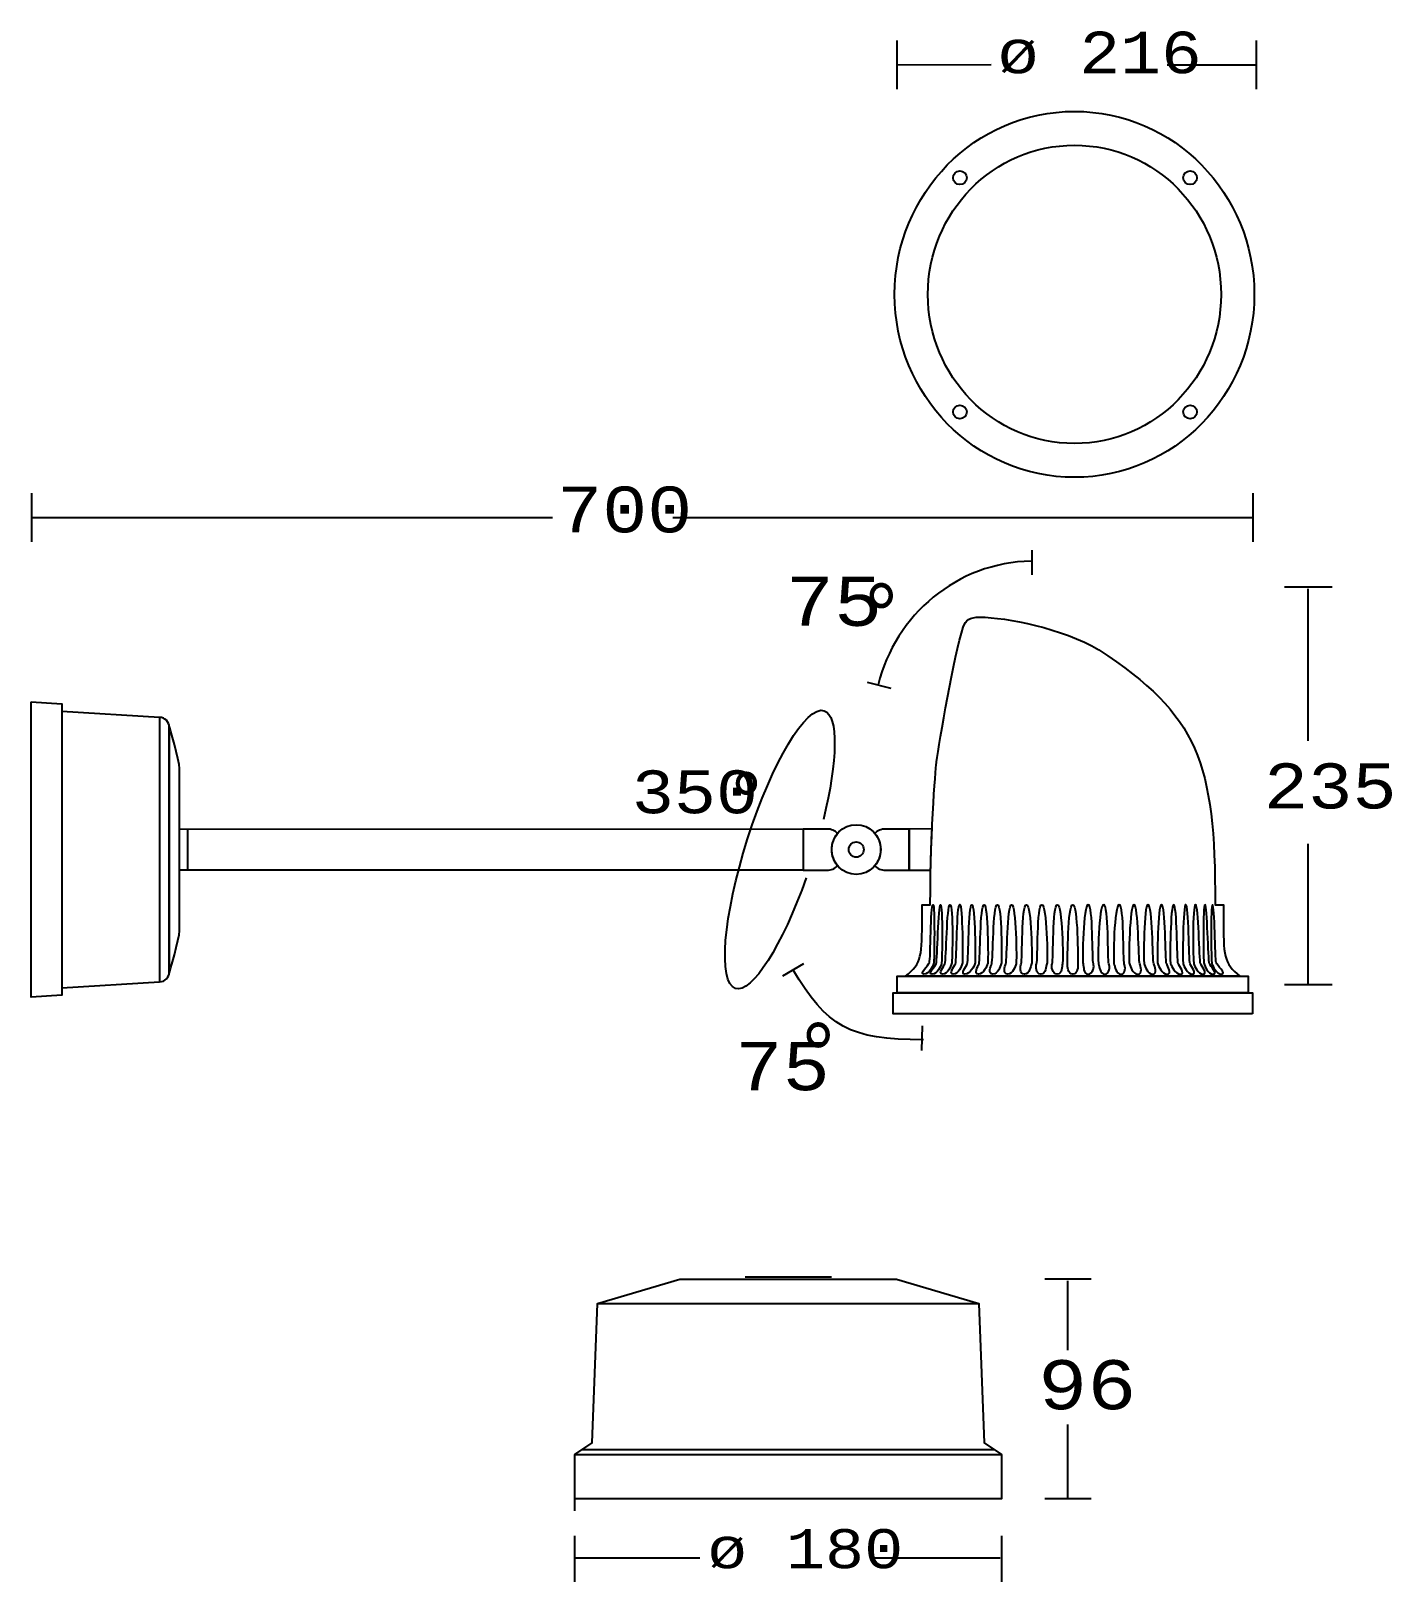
# Model space of a CAD drawing. Extents: x -43 to 269, y -2 to 353.
import ezdxf

# ---------------------------------------------------------------- set-up
doc = ezdxf.new("R2010")
doc.units = 0
doc.layers.add('LIVELLO_1', color=160, linetype='Continuous')
doc.styles.add('STD', font='txt')

# ---------------------------------------------------------------- blocks, each defined once
blk = doc.blocks.new('AI9-BLK1')
at = {"layer": 'LIVELLO_1', "color": 7}
for p, q in [((45.03, 164.1), (45.03, 175.25)), ((127.38, 164.1), (127.38, 175.25)), ((45.03, 169.66), (66.61, 169.72)), ((106.88, 169.68), (127.38, 169.68)), ((-153.12, 60.45), (-153.12, 71.59)), ((126.61, 60.45), (126.61, 71.59)), ((-153.12, 66.02), (-33.9, 66.02)), ((-6.31, 66.02), (126.61, 66.02)), ((75.9, 58.51), (75.9, 52.86)), ((144.7, 50.07), (133.75, 50.07)), ((139.08, 49.66), (139.08, 14.82)), ((38.18, 28.32), (43.57, 26.92)), ((-123.87, 20.22), (-123.87, -40.35)), ((-117.46, -5.35), (-117.46, -14.78)), ((139.08, -8.71), (139.08, -40.78)), ((18.87, -38.95), (23.68, -36.12)), ((144.71, -41.01), (133.75, -41.01)), ((50.71, -56.06), (50.84, -50.42)), ((10.2, -107.94), (30.01, -107.94)), ((89.46, -108.47), (78.89, -108.47)), ((84.03, -108.85), (84.03, -124.71)), ((-23.56, -114.03), (63.77, -114.03)), ((84.03, -141.74), (84.03, -158.59)), ((-28.74, -148.59), (68.95, -148.59)), ((-27.04, -147.46), (67.22, -147.46)), ((-28.79, -161.5), (-28.79, -150.93)), ((89.46, -158.79), (78.89, -158.79)), ((-28.74, -177.81), (-28.74, -167.24)), ((69, -177.81), (69, -167.24)), ((-0.11, -172.38), (-28.59, -172.38)), ((68.62, -172.38), (39, -172.38))]:
    blk.add_line(p, q, dxfattribs=at)
for points in [[(-153.33, 23.75), (-146.28, 23.3), (-146.28, -43.43), (-153.33, -43.88)], [(-119.31, -5.33), (23.53, -5.35), (23.53, -14.78), (-119.31, -14.79)], [(125.46, -42.89), (45.07, -42.89), (45.07, -39.04), (125.46, -39.04)], [(126.4, -47.7), (44.13, -47.7), (44.13, -42.89), (126.4, -42.89)], [(-28.74, -158.79), (-28.74, -148.59), (-24.77, -145.94), (-23.56, -114.03), (-4.7, -108.47), (44.91, -108.47), (63.77, -114.03), (64.98, -145.94), (68.95, -148.59), (68.95, -158.79)]]:
    blk.add_lwpolyline(points, close=True, dxfattribs=at)
for centre in [(59.42, 143.81), (112.14, 143.81), (59.42, 90.17), (112.14, 90.17)]:
    blk.add_circle(centre, 1.56, dxfattribs=at)
for centre, major_axis, ratio in [((85.66, 117.11), (0, -41.9), 0.982996), ((85.66, 117.11), (0, -34.15), 0.983047), ((35.67, -10.06), (0, -5.7), 0.982591), ((35.67, -10.06), (0, -1.74), 0.982602)]:
    blk.add_ellipse(centre, major_axis=major_axis, ratio=ratio, dxfattribs=at)
for points in [[(75.76, 56), (58.75, 55.7), (44.63, 43.72), (40.7, 27.67)], [(51.1, -53.63), (34.08, -53.63), (28.93, -50.63), (21.17, -37.52)]]:
    blk.add_open_spline(points, degree=3, dxfattribs=at)
for points, knots in [([(46.96, -39.04), (46.96, -39.04), (123.57, -39.04), (123.57, -39.04), (119.78, -36.15), (119.78, -34.22), (119.78, -25.56), (119.78, -25.56), (119.78, -22.68), (119.78, -22.68), (119.78, -22.68), (117.89, -22.68), (117.89, -22.68), (117.89, 10.1), (114.11, 20.63), (91.22, 35.71), (82.96, 40.64), (69.94, 43.15), (64.02, 43.17), (61.53, 43.17), (60.8, 42.59), (60.18, 40.85), (58.05, 34.5), (54.75, 14.51), (54.06, 10.04), (54.06, 10.04), (52.64, -4.39), (52.64, -22.68), (52.64, -22.68), (50.75, -22.68), (50.75, -22.68), (50.75, -22.68), (50.75, -25.56), (50.75, -25.56), (50.75, -34.22), (50.75, -36.15), (46.96, -39.04)], [0, 0, 0, 0, 1, 1, 1, 2, 2, 2, 3, 3, 3, 4, 4, 4, 5, 5, 5, 6, 6, 6, 7, 7, 7, 8, 8, 8, 9, 9, 9, 10, 10, 10, 11, 11, 11, 12, 12, 12, 12]), ([(-123.87, -40.35), (-123.87, -40.35), (-146.28, -41.7), (-146.28, -41.7), (-146.28, -41.7), (-146.28, 21.57), (-146.28, 21.57), (-146.28, 21.57), (-123.87, 20.22), (-123.87, 20.22), (-122.66, 20.22), (-121.67, 19.22), (-121.67, 17.98), (-121.67, 17.98), (-121.67, -38.11), (-121.67, -38.11), (-121.67, -39.34), (-122.66, -40.35), (-123.87, -40.35)], [0, 0, 0, 0, 1, 1, 1, 2, 2, 2, 3, 3, 3, 4, 4, 4, 5, 5, 5, 6, 6, 6, 6]), ([(10.8, -7.63), (16.41, 9.94), (24.27, 23.09), (28.34, 21.75), (31.67, 20.65), (31.44, 10.21), (28.17, -3.16)], [0, 0, 0, 0, 1, 1, 1, 2, 2, 2, 2]), ([(-121.67, 18.21), (-121.67, 18.21), (-119.31, 10.3), (-119.31, 8.51), (-119.31, 8.51), (-119.31, -10.06), (-119.31, -10.06), (-119.31, -10.06), (-119.31, -28.64), (-119.31, -28.64), (-119.31, -30.43), (-121.67, -38.33), (-121.67, -38.33), (-121.64, -38.19), (-121.67, -38.04), (-121.67, -37.88), (-121.67, -37.88), (-121.67, 18.21), (-121.67, 18.21)], [0, 0, 0, 0, 1, 1, 1, 2, 2, 2, 3, 3, 3, 4, 4, 4, 5, 5, 5, 6, 6, 6, 6]), ([(31.42, -13.78), (30.79, -14.4), (29.93, -14.78), (28.98, -14.78), (28.98, -14.78), (23.53, -14.78), (23.53, -14.78), (23.53, -14.78), (23.53, -5.35), (23.53, -5.35), (23.53, -5.35), (28.98, -5.35), (28.98, -5.35), (29.93, -5.35), (30.79, -5.73), (31.42, -6.35), (30.58, -7.34), (30.07, -8.64), (30.07, -10.06), (30.07, -11.48), (30.58, -12.78), (31.42, -13.78)], [0, 0, 0, 0, 1, 1, 1, 2, 2, 2, 3, 3, 3, 4, 4, 4, 5, 5, 5, 6, 6, 6, 7, 7, 7, 7]), ([(39.91, -6.35), (40.55, -5.73), (41.41, -5.35), (42.36, -5.35), (42.36, -5.35), (47.8, -5.35), (47.8, -5.35), (47.8, -5.35), (47.8, -14.78), (47.8, -14.78), (47.8, -14.78), (42.36, -14.78), (42.36, -14.78), (41.41, -14.78), (40.55, -14.4), (39.91, -13.78), (40.76, -12.78), (41.27, -11.48), (41.27, -10.06), (41.27, -8.64), (40.76, -7.34), (39.91, -6.35)], [0, 0, 0, 0, 1, 1, 1, 2, 2, 2, 3, 3, 3, 4, 4, 4, 5, 5, 5, 6, 6, 6, 7, 7, 7, 7]), ([(52.72, -14.79), (52.72, -14.79), (47.8, -14.78), (47.8, -14.78), (47.8, -14.78), (47.8, -5.35), (47.8, -5.35), (47.8, -5.35), (53.04, -5.34), (53.04, -5.34), (52.91, -8.21), (52.8, -11.39), (52.72, -14.79)], [0, 0, 0, 0, 1, 1, 1, 2, 2, 2, 3, 3, 3, 4, 4, 4, 4]), ([(24.22, -16.5), (18.75, -32.04), (11.76, -43.11), (8, -41.87), (3.93, -40.53), (5.19, -25.19), (10.8, -7.62)], [0, 0, 0, 0, 1, 1, 1, 2, 2, 2, 2]), ([(52.43, -35.94), (52.2, -36.56), (50, -38.56), (51.18, -38.56), (52.39, -38.56), (53.17, -36.84), (53.39, -36.21), (53.58, -35.67), (53.7, -22.68), (53.28, -22.68), (52.64, -22.68), (52.75, -35.08), (52.43, -35.94)], [0, 0, 0, 0, 1, 1, 1, 2, 2, 2, 3, 3, 3, 4, 4, 4, 4]), ([(53.97, -36.21), (53.74, -36.83), (51.93, -38.56), (53.1, -38.56), (54.31, -38.56), (54.98, -36.84), (55.2, -36.21), (55.38, -35.67), (55.51, -22.68), (54.98, -22.68), (54.44, -22.68), (54.29, -35.35), (53.97, -36.21)], [0, 0, 0, 0, 1, 1, 1, 2, 2, 2, 3, 3, 3, 4, 4, 4, 4]), ([(55.99, -36.21), (55.75, -36.83), (54.26, -38.56), (55.43, -38.56), (56.64, -38.56), (57.31, -36.84), (57.53, -36.21), (57.72, -35.67), (57.93, -22.68), (57.13, -22.68), (56.41, -22.68), (56.31, -35.35), (55.99, -36.21)], [0, 0, 0, 0, 1, 1, 1, 2, 2, 2, 3, 3, 3, 4, 4, 4, 4]), ([(58.41, -36.21), (58.18, -36.83), (56.7, -38.56), (57.88, -38.56), (59.08, -38.56), (59.75, -36.84), (59.97, -36.21), (60.16, -35.67), (60, -22.65), (59.41, -22.65), (58.62, -22.65), (58.73, -35.35), (58.41, -36.21)], [0, 0, 0, 0, 1, 1, 1, 2, 2, 2, 3, 3, 3, 4, 4, 4, 4]), ([(61.11, -36.21), (60.88, -36.83), (59.4, -38.56), (60.58, -38.56), (61.79, -38.56), (62.65, -36.84), (62.87, -36.21), (63.05, -35.67), (62.9, -22.65), (62.17, -22.68), (61.32, -22.71), (61.43, -35.35), (61.11, -36.21)], [0, 0, 0, 0, 1, 1, 1, 2, 2, 2, 3, 3, 3, 4, 4, 4, 4]), ([(63.8, -36.21), (63.56, -36.83), (62.46, -38.56), (63.64, -38.56), (64.85, -38.56), (65.57, -36.84), (65.79, -36.21), (65.97, -35.67), (65.81, -22.68), (64.97, -22.68), (63.96, -22.68), (64.12, -35.35), (63.8, -36.21)], [0, 0, 0, 0, 1, 1, 1, 2, 2, 2, 3, 3, 3, 4, 4, 4, 4]), ([(66.71, -36.21), (66.48, -36.83), (65.78, -38.56), (66.96, -38.56), (68.17, -38.56), (68.68, -36.84), (68.89, -36.21), (69.08, -35.67), (69.03, -22.65), (68.02, -22.68), (66.93, -22.71), (67.04, -35.35), (66.71, -36.21)], [0, 0, 0, 0, 1, 1, 1, 2, 2, 2, 3, 3, 3, 4, 4, 4, 4]), ([(69.92, -36.21), (69.69, -36.83), (69.18, -38.56), (70.35, -38.56), (71.57, -38.56), (72.07, -36.84), (72.29, -36.21), (72.48, -35.67), (72.26, -22.65), (71.26, -22.68), (70.2, -22.71), (70.25, -35.35), (69.92, -36.21)], [0, 0, 0, 0, 1, 1, 1, 2, 2, 2, 3, 3, 3, 4, 4, 4, 4]), ([(73.46, -36.21), (73.23, -36.83), (73.03, -38.56), (74.21, -38.56), (75.42, -38.56), (75.61, -36.84), (75.83, -36.21), (76.01, -35.67), (75.83, -22.68), (74.64, -22.68), (73.46, -22.68), (73.78, -35.35), (73.46, -36.21)], [0, 0, 0, 0, 1, 1, 1, 2, 2, 2, 3, 3, 3, 4, 4, 4, 4]), ([(76.99, -36.21), (76.76, -36.83), (76.74, -38.56), (77.92, -38.56), (79.13, -38.56), (79.14, -36.84), (79.36, -36.21), (79.54, -35.67), (79.36, -22.68), (78.18, -22.68), (76.99, -22.68), (77.32, -35.35), (76.99, -36.21)], [0, 0, 0, 0, 1, 1, 1, 2, 2, 2, 3, 3, 3, 4, 4, 4, 4]), ([(80.55, -36.21), (80.32, -36.83), (80.55, -38.56), (81.73, -38.56), (82.94, -38.56), (82.69, -36.84), (82.91, -36.21), (83.1, -35.67), (82.91, -22.68), (81.73, -22.68), (80.55, -22.68), (80.87, -35.35), (80.55, -36.21)], [0, 0, 0, 0, 1, 1, 1, 2, 2, 2, 3, 3, 3, 4, 4, 4, 4]), ([(84.08, -36.21), (84.08, -36.87), (84.09, -38.56), (85.26, -38.56), (86.47, -38.56), (86.45, -36.87), (86.45, -36.21), (86.45, -35.55), (86.45, -22.68), (85.26, -22.68), (84.08, -22.68), (84.08, -35.55), (84.08, -36.21)], [0, 0, 0, 0, 1, 1, 1, 2, 2, 2, 3, 3, 3, 4, 4, 4, 4]), ([(89.98, -36.21), (90.21, -36.83), (89.97, -38.56), (88.8, -38.56), (87.59, -38.56), (87.83, -36.84), (87.62, -36.21), (87.43, -35.67), (87.62, -22.68), (88.8, -22.68), (89.98, -22.68), (89.66, -35.35), (89.98, -36.21)], [0, 0, 0, 0, 1, 1, 1, 2, 2, 2, 3, 3, 3, 4, 4, 4, 4]), ([(93.54, -36.21), (93.77, -36.83), (93.79, -38.56), (92.61, -38.56), (91.4, -38.56), (91.39, -36.84), (91.17, -36.21), (90.98, -35.67), (91.17, -22.68), (92.35, -22.68), (93.54, -22.68), (93.21, -35.35), (93.54, -36.21)], [0, 0, 0, 0, 1, 1, 1, 2, 2, 2, 3, 3, 3, 4, 4, 4, 4]), ([(97.07, -36.21), (97.3, -36.83), (97.5, -38.56), (96.32, -38.56), (95.11, -38.56), (94.92, -36.84), (94.71, -36.21), (94.52, -35.67), (94.71, -22.68), (95.89, -22.68), (97.07, -22.68), (96.75, -35.35), (97.07, -36.21)], [0, 0, 0, 0, 1, 1, 1, 2, 2, 2, 3, 3, 3, 4, 4, 4, 4]), ([(100.61, -36.21), (100.84, -36.83), (101.35, -38.56), (100.17, -38.56), (98.96, -38.56), (98.46, -36.84), (98.24, -36.21), (98.05, -35.67), (98.27, -22.65), (99.27, -22.68), (100.33, -22.71), (100.28, -35.35), (100.61, -36.21)], [0, 0, 0, 0, 1, 1, 1, 2, 2, 2, 3, 3, 3, 4, 4, 4, 4]), ([(103.82, -36.21), (104.05, -36.83), (104.75, -38.56), (103.57, -38.56), (102.36, -38.56), (101.85, -36.84), (101.64, -36.21), (101.45, -35.67), (101.5, -22.65), (102.51, -22.68), (103.6, -22.71), (103.49, -35.35), (103.82, -36.21)], [0, 0, 0, 0, 1, 1, 1, 2, 2, 2, 3, 3, 3, 4, 4, 4, 4]), ([(106.73, -36.21), (106.97, -36.83), (108.07, -38.56), (106.89, -38.56), (105.68, -38.56), (104.96, -36.84), (104.74, -36.21), (104.56, -35.67), (104.72, -22.68), (105.56, -22.68), (106.57, -22.68), (106.41, -35.35), (106.73, -36.21)], [0, 0, 0, 0, 1, 1, 1, 2, 2, 2, 3, 3, 3, 4, 4, 4, 4]), ([(109.42, -36.21), (109.65, -36.83), (111.13, -38.56), (109.95, -38.56), (108.74, -38.56), (107.88, -36.84), (107.66, -36.21), (107.47, -35.67), (107.63, -22.65), (108.36, -22.68), (109.21, -22.71), (109.09, -35.35), (109.42, -36.21)], [0, 0, 0, 0, 1, 1, 1, 2, 2, 2, 3, 3, 3, 4, 4, 4, 4]), ([(112.12, -36.21), (112.36, -36.83), (113.83, -38.56), (112.65, -38.56), (111.45, -38.56), (110.78, -36.84), (110.56, -36.21), (110.38, -35.67), (110.53, -22.65), (111.12, -22.65), (111.91, -22.65), (111.8, -35.35), (112.12, -36.21)], [0, 0, 0, 0, 1, 1, 1, 2, 2, 2, 3, 3, 3, 4, 4, 4, 4]), ([(114.54, -36.21), (114.78, -36.83), (116.27, -38.56), (115.1, -38.56), (113.88, -38.56), (113.22, -36.84), (113, -36.21), (112.81, -35.67), (112.6, -22.68), (113.4, -22.68), (114.12, -22.68), (114.22, -35.35), (114.54, -36.21)], [0, 0, 0, 0, 1, 1, 1, 2, 2, 2, 3, 3, 3, 4, 4, 4, 4]), ([(116.56, -36.21), (116.79, -36.83), (118.6, -38.56), (117.43, -38.56), (116.22, -38.56), (115.55, -36.84), (115.33, -36.21), (115.15, -35.67), (115.02, -22.68), (115.55, -22.68), (116.09, -22.68), (116.24, -35.35), (116.56, -36.21)], [0, 0, 0, 0, 1, 1, 1, 2, 2, 2, 3, 3, 3, 4, 4, 4, 4]), ([(118.1, -35.94), (118.33, -36.56), (120.53, -38.56), (119.35, -38.56), (118.14, -38.56), (117.35, -36.84), (117.14, -36.21), (116.95, -35.67), (116.82, -22.68), (117.25, -22.68), (117.88, -22.68), (117.78, -35.08), (118.1, -35.94)], [0, 0, 0, 0, 1, 1, 1, 2, 2, 2, 3, 3, 3, 4, 4, 4, 4])]:
    blk.add_open_spline(points, degree=3, knots=knots, dxfattribs=at)
at = {"layer": 'LIVELLO_1', "color": 7, "attachment_point": 1, "style": 'STD'}
for s, insert, char_height in [('\\fCourier|b0|i0;\\H9.5155;\\W0.98;\\C7;ø 216', (68.09, 177.28), 9.5155), ('\\fCourier|b0|i0;\\H10.4869;\\W0.98;\\C7;700', (-32.79, 73.08), 10.4869), ('\\fCourier|b0|i0;\\H11.2528;\\W0.98;\\C7;75', (19.52, 52.44), 11.2528), ('\\fCourier|b0|i0;\\H9.8125;\\W0.98;\\C7;350', (-15.72, 8.07), 9.8125), ('\\fCourier|b0|i0;\\H10.3283;\\W0.98;\\C7;235', (129.02, 9.68), 10.3283), ('\\fSymbol|b0|i0;\\H14.6279;\\W0.98;\\C7;°', (23.14, -49.78), 14.6279), ('\\fCourier|b0|i0;\\H11.0154;\\W0.98;\\C7;75', (8, -54.16), 11.0154), ('\\fCourier|b0|i0;\\H11.2423;\\C7;96', (77.32, -127.01), 11.2423), ('\\fCourier|b0|i0;\\H8.9395;\\C7;ø 180', (1.65, -165.71), 8.9395)]:
    blk.add_mtext(s, dxfattribs=dict(at, insert=insert, char_height=char_height))
at = {"layer": 'LIVELLO_1', "color": 7, "extrusion": (0, 0, -1), "attachment_point": 1, "text_direction": (1, 0, 0), "style": 'STD'}
for s, insert, char_height in [('\\fSymbol|b0|i0;\\H14.6279;\\W0.98;\\C7;°', (37.58, 45.38), 14.6279), ('\\fSymbol|b0|i0;\\H13.3640;\\W0.98;\\C7;°', (7.03, 2.63), 13.364)]:
    blk.add_mtext(s, dxfattribs=dict(at, insert=insert, char_height=char_height))

msp = doc.modelspace()

# ---------------------------------------------------------------- block references
at = {"layer": 'LIVELLO_1', "color": 7}
msp.add_blockref('AI9-BLK1', (110.470432, 176.034302), dxfattribs=at)

doc.saveas('drawing.dxf')
